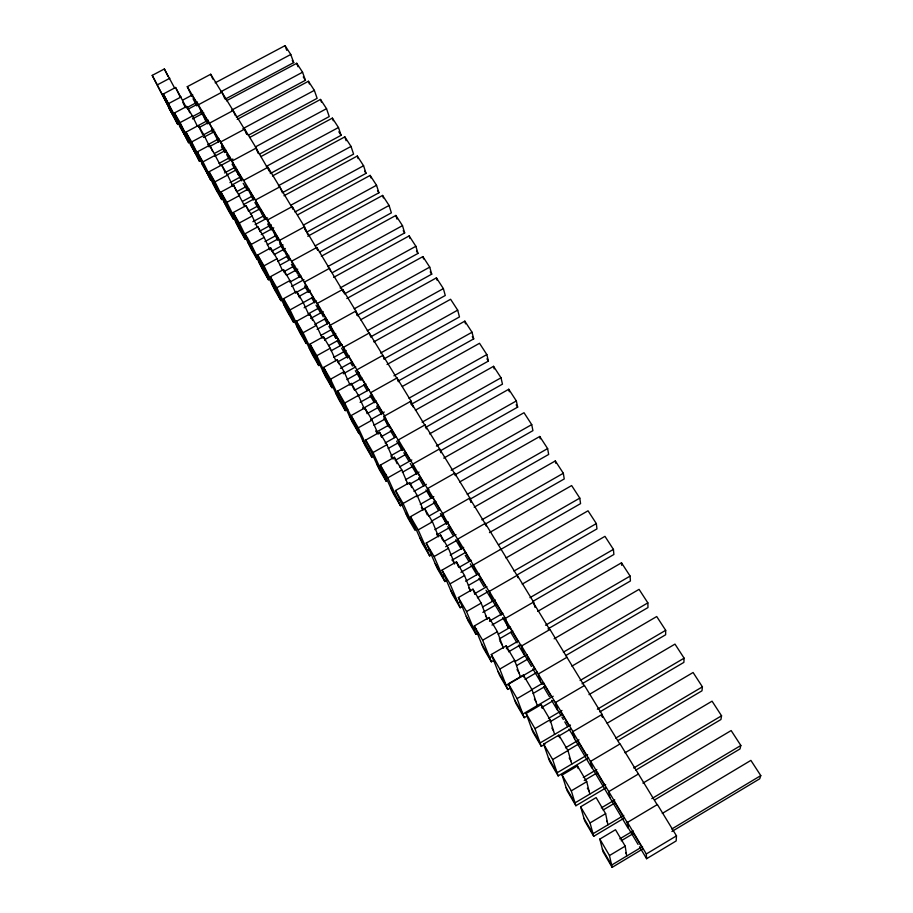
<?xml version="1.0" encoding="UTF-8"?>
<svg xmlns="http://www.w3.org/2000/svg" width="913" height="913" viewBox="0 0 913 913"><rect width="100%" height="100%" fill="white"/><g stroke="black" fill="none" stroke-linecap="round" stroke-linejoin="round"><path stroke-width="1.37" d="M571.892 666.148L656.721 616.537L665.68 630.324L665.634 634.775L582.026 683.803M589.011 694.61L674.981 644.11L684.111 658.17L683.871 662.382L599.784 711.912M627.22 822.556L590.677 761.305L592.092 767.776L627.904 827.897L627.22 822.556L657.394 804.524L676.487 835.852L676.156 840.953L646.598 858.711L639.511 846.796M607.191 723.187L693.093 672.504L702.405 686.85L701.983 690.81L617.884 740.569M625.006 752.78L712.06 701.173L721.555 715.792L720.939 719.512L635.608 770.23M642.923 783.114L731.153 730.56L740.842 745.476L740.021 748.922L654.667 799.902M662.29 813.415L750.885 760.392L760.78 775.605L759.73 778.778L671.911 831.481M621.228 840.77L633.371 833.501M612.144 867.35L609.473 855.549L625.2 846.134L615.499 829.723L599.841 839.081L603.014 851.681L612.144 867.35L642.638 849.044M642.535 846.556L611.63 865.09L602.409 849.261M671.785 829.004L760.78 775.605M646.598 858.711L646.313 853.975L676.487 835.852M623.784 815.377L593.005 833.752L583.966 818.242M651.825 798.624L740.842 745.476M607.921 824.838L605.627 813.654L596.132 797.585L580.622 806.807L584.754 820.947L593.712 836.308L624.184 818.105M619.813 838.842L633.165 830.853M605.661 784.666L575.007 802.881L566.14 787.679M633.713 767.993L721.555 715.792M589.798 794.093L586.739 781.688L577.438 765.95L562.077 775.046L567.11 790.669L575.886 805.734L606.358 787.622M638.415 773.984L608.766 791.617L609.827 797.54M601.268 807.925L614.746 799.902M603.116 810.002L615.362 802.71M593.712 836.308L590.049 822.933L605.627 813.654M551.6 700.339L557.421 710.109L555.321 702.588L584.468 685.492L602.089 714.411L572.702 731.724L574.46 738.731L591.841 767.924L590.426 761.453L620.075 743.901L657.132 804.673M583.316 777.499L596.805 769.499M584.24 780.512L597.707 772.524M575.886 805.734L571.298 790.841L586.739 781.688M565.478 747.815L578.968 739.85M567.92 750.303L578.933 743.798M558.163 775.913L552.673 759.57L567.966 750.543L558.859 735.136L543.634 744.095L549.558 761.145L558.163 775.913L588.634 757.881M587.641 754.72L557.113 772.775L548.428 757.87M615.727 738.115L702.405 686.85M548.473 718.417L561.986 710.474M541.283 746.366L534.961 728.631L550.117 719.729L541.192 704.631L526.105 713.475L532.838 731.884L541.283 746.366L544.935 744.221M549.98 721.818L562.225 714.628M570.488 725.059L540.074 742.965L531.549 728.357M597.364 709.241L684.111 658.17M558.345 736.323L570.534 729.145M553.175 696.265L522.864 714.034L514.51 699.7M580.075 680.505L665.68 630.324M537.266 705.589L532.096 689.84L523.354 675.049L508.404 683.769L515.959 703.489L524.233 717.686L526.698 716.249M541.455 707.598L553.746 700.385M535.212 668.601L506.236 685.503L498.042 671.454M563.367 652.167L647.853 602.877L639.066 589.353L554.123 638.803M520.524 677.172L514.704 660.396L506.133 645.902L491.308 654.507L499.639 675.483L507.754 689.418L510.219 687.98M524.975 679.363L537.278 672.185M565.569 655.671L647.979 607.556L647.853 602.877M566.927 657.28L538.282 674.011L540.69 682.022M531.309 689.874L543.612 682.684M524.233 717.686L517.078 698.616L532.096 689.84M533.101 693.458L545.346 686.291M492.039 656.299L489.676 657.668L481.642 643.882M506.293 648.013L518.55 640.892M545.529 625.222L630.118 576.092L621.491 562.807L537.666 611.402M503.383 648.173L497.391 631.693L488.991 617.485L474.304 625.976L483.376 648.139L491.354 661.811L493.807 660.384M508.575 651.802L520.889 644.646M547.96 628.909L630.415 580.988L630.118 576.092M518.447 645.194L524.039 654.598L521.323 646.13L549.98 629.468L584.217 685.64M507.754 689.418L499.81 669.069L514.704 660.396M514.727 661.731L527.041 654.564M516.781 665.486L529.038 658.353M476.506 628.589L474.167 629.936L466.269 616.412M489.436 621.102L502.937 613.296M529.951 597.673L613.422 549.386L604.965 536.353L522.236 584.103M487.268 619.322L481.185 603.116L472.945 589.182L458.383 597.559L468.152 620.897L475.97 634.307L478.435 632.892M491.981 625.051L504.296 617.918M532.61 601.53L613.878 554.488L613.422 549.386M507.948 627.562L504.935 618.626L533.591 602.044L517.26 575.281L489.094 591.51L492.381 600.88L486.024 590.22M491.354 661.811L482.635 640.241L497.391 631.693M498.213 634.273L510.538 627.128M499.32 638.895L512.798 631.077M470.629 591.202L464.546 575.521L456.466 561.86L442.029 570.134L452.483 594.557L460.163 607.738L462.629 606.312M477.408 597.787L488.501 591.396M516.849 575.064L596.954 528.889L596.337 523.583L588.029 510.801L505.985 557.957M475.97 634.307L466.554 611.55L481.185 603.116M482.726 606.905L495.074 599.784M482.863 612.395L496.352 604.6M501.009 549.147L473.311 565.044L476.86 574.825L470.332 563.857M454.583 563.675L448.466 548.325L440.545 534.927L426.234 543.087L437.338 568.582L444.882 581.513L447.347 580.097M460.917 572.303L473.242 565.227M500.381 549.649L580.565 503.622L579.801 498.121L571.641 485.568L489.448 532.621M460.163 607.738L450.041 583.852L464.546 575.521M465.573 581.193L479.04 573.444M468.437 585.381L480.717 578.328M460.54 601.804L458.212 603.139L450.474 589.866M474.6 593.701L486.903 586.625M513.951 571.036L596.337 523.583M444.882 581.513L434.097 556.542L448.466 548.325M450.189 555.093L463.678 547.378M452.083 560.137L465.596 552.388M445.11 575.384L442.805 576.708L435.204 563.675M459.079 567.372L471.405 560.308M498.498 544.764L579.801 498.121M434.85 529.62L448.374 521.905M474.189 507.194L555.321 460.939L563.332 473.265L564.234 478.948L485.202 524.13M436.996 534.778L450.531 527.052M429.726 549.592L427.432 550.893L419.98 538.099M443.604 541.66L455.952 534.607M481.87 519.805L563.332 473.265M455.69 539.8L461.396 549.375L457.573 539.195L485.282 523.354L517.02 575.418M438.582 536.81L432.454 521.791L424.682 508.632L410.496 516.701L422.24 543.201L429.635 555.891L432.111 554.488M445.692 546.716L458.041 539.663M420.265 504.33L433.812 496.638M459.684 481.95L539.754 436.482L547.617 448.591L548.667 454.446L469.533 499.502M422.651 509.614L436.197 501.91M428.882 516.142L440.02 509.808L432.545 497.357M467.228 494.332L547.617 448.591M446.434 524.256L442.371 513.688L469.853 498.042L454.697 473.185L427.444 488.638L431.267 498.361M431.21 521.323L443.57 514.293M429.635 555.891L418.2 529.905L432.454 521.791M405.475 479.77L419.056 472.089M443.752 458.121L524.005 412.722L531.731 424.613L532.918 430.639L454.914 474.886M395.534 490.532L403.101 503.485L415.141 530.476L407.871 518.013L395.534 490.532L409.606 482.566L417.23 495.474L423.176 509.762M409.332 484.461L420.437 478.172M400.453 499.012L398 500.404L390.81 488.056M413.966 491.354L426.36 484.335M451.159 470.275L531.731 424.613M403.101 503.485L417.23 495.474M407.723 483.879L401.811 469.921L394.325 457.253L380.367 465.128L393.298 493.534L400.442 505.779L402.918 504.375M416.533 496.649L428.916 489.63M391.175 455.507L403.557 448.534M429.544 433.892L508.758 389.258L516.347 400.944L517.66 407.13L440.785 450.566M395.272 460.3L406.388 454.035M386.119 474.463L383.688 475.833L376.613 463.713M399.517 466.897L411.82 459.947M436.414 446.069L516.347 400.944M400.442 505.779L387.797 477.841L401.811 469.921M402.348 472.283L413.509 465.972M376.909 431.803L389.315 424.842M415.381 410.211L493.556 366.33L501.02 377.799L502.458 384.145L425.447 427.489M365.725 440.055L373.018 452.528L386.222 481.391L379.215 469.35L365.725 440.055L379.568 432.283L386.918 444.711L393.115 459.113M381.235 436.688L392.373 430.434M385.126 442.976L396.219 436.734M422.103 422.183L501.02 377.799M373.018 452.528L386.918 444.711M402.382 450.349L398.148 440.02L424.979 424.922L454.469 473.311M388.185 448.466L399.358 442.177M349.793 384.476L344.075 371.682L337.125 359.916L323.624 367.414L338.632 399.198L345.285 410.622L347.762 409.241M360.11 402.336L372.458 395.443M398.388 380.961L473.699 338.883L472.032 332.241L464.831 321.148L387.032 364.492M362.541 408.704L376.224 401.047M402.359 386.439L479.519 343.288L486.846 354.575L488.398 361.069L411.249 404.322M351.117 415.575L358.273 427.82L372.036 457.55L365.154 445.727L351.117 415.575L364.846 407.894L372.059 420.094L378.187 434.143M367.094 413.68L379.488 406.753M370.655 419.672L384.247 412.048M408.967 398.194L486.846 354.575M358.273 427.82L372.059 420.094M387.979 425.846L383.996 416.294L411.078 401.115L396.972 377.971L370.552 392.727L374.695 402.542M373.931 425.253L385.126 418.976M346.883 379.614L359.254 372.721M383.996 358.957L459.467 316.937L457.687 310.158L450.611 299.27L373.816 341.896M337.719 391.015L344.737 403.044L359.003 433.629L352.224 422.011L337.719 391.015L351.334 383.426L358.41 395.409L364.458 409.127M349.987 385.138L362.335 378.256M354.78 390.193L365.953 383.962M344.737 403.044L358.41 395.409M344.817 403.238L342.443 404.562L335.744 393.069M357.987 395.888L369.137 389.668M393.937 375.825L472.032 332.241M347.705 357.713L343.254 347.431L369.251 333.017L396.744 378.096M333.667 357.394L346.073 350.512M370.872 336.76L445.27 295.492L443.376 288.588L436.414 277.872L360.612 319.801M337.901 361.833L349.04 355.648M340.435 368.35L351.631 362.13M345.285 410.622L330.517 379.226L344.075 371.682M331.453 380.367L329.091 381.68L322.506 370.381M343.299 373.771L355.728 366.866M380.595 353.034L457.687 310.158M317.085 329.331L329.467 322.494M354.221 308.822L429.726 267.132L422.89 256.599L346.837 298.517M335.801 338.426L330.061 325.302L355.865 311.048L342.695 289.444L317.085 303.538L321.399 313.285M321.114 335.299L332.298 329.125M357.154 315.384L431.723 274.162L429.726 267.132M310.009 344.11L316.788 355.716L332.035 387.877L325.496 376.658L310.009 344.11L323.407 336.703L330.232 348.264L335.87 360.738M324.583 339.727L335.767 333.542M328.577 345.628L338.552 340.104M316.788 355.716L330.232 348.264M331.111 350.786L342.341 344.566M367.288 330.746L443.376 288.588M308.993 315.088L303.276 302.648L296.691 291.487L283.498 298.722L299.875 332.697L306.197 343.55L290.037 309.918L313.239 297.045M304.097 307.784L316.514 300.948M340.115 287.96L415.883 246.27L409.161 235.908L333.667 277.369M295.801 293.244L289.923 280.553L283.452 269.597L270.362 276.753L287.173 311.379L293.393 322.049L295.88 320.68M308.343 313.821L319.561 307.647M344.475 293.918L417.983 253.426L415.883 246.27M296.405 321.342L303.059 332.743L318.785 365.645L312.36 354.609L296.405 321.342L309.701 314.026L316.412 325.37L322.221 338.141M310.682 318.443L323.145 311.573M314.734 324.492L325.884 318.352M303.059 332.743L316.412 325.37M293.393 322.049L276.787 287.755L289.923 280.553M289.832 282.117L301.028 275.977M291.544 286.477L304.006 279.64M327.687 266.653L402.485 225.637L395.865 215.445L321.353 256.245M295.995 292.571L307.236 286.397M332.229 272.69L404.676 232.918L402.485 225.637M299.019 296.405L310.158 290.288M274.117 254.613L285.347 248.496M307.784 236.25L382.581 195.439L389.086 205.459L391.38 212.843L319.459 252.193M263.994 265.843L277.027 258.721L270.659 247.948L257.683 255.024L274.893 290.3L281.01 300.799L263.994 265.843L257.683 255.024M277.575 261.506L288.805 255.366M280.234 264.953L290.243 259.486M315.27 245.802L389.086 205.459M295.561 270.077L291.578 261.244L316.811 247.446L343.471 292.046M283.498 271.869L294.659 265.763M286.579 275.281L297.752 269.152M244.969 206.646L233.591 185.202L220.9 192.05L239.229 229.106L245.061 239.092L247.549 237.745M260.022 230.966L271.252 224.86M294.945 211.976L366.045 173.344L363.579 165.744L357.28 156.043L283.977 195.77M261.255 234.618L273.774 227.816M297.558 214.886L370.142 175.41L376.544 185.271L378.929 192.769L306.802 232.096M251.201 244.433L264.131 237.391L257.877 226.801L244.992 233.796L262.602 269.689L268.616 280.006L251.201 244.433L244.992 233.796M264.907 241.557L276.171 235.428M267.247 244.798L278.431 238.715M303.264 225.18L376.544 185.271M283.92 250.824L279.252 240.553L304.508 226.789L292.194 206.589L267.338 220.09L271.709 229.665M271.983 251.075L283.167 244.969M233.18 212.569L239.274 223.023L257.055 259.212L251.143 249.055L233.18 212.569L245.962 205.653L252.114 216.061L257.546 227.565M248.473 211.051L258.482 205.63M282.254 192.757L353.582 154.114L351.026 146.422L344.829 136.87L272.462 175.969M250.424 213.962L260.365 208.575M239.274 223.023L252.114 216.061M252.901 221.688L264.085 215.616M255.092 224.644L267.555 217.876M291.258 205.003L363.579 165.744M229.962 182.611L241.215 176.54M231.548 185.191L242.744 179.153M266.356 166.406L338.472 127.512L332.366 118.119L260.935 156.591M293.005 209.134L267.943 167.273L243.451 180.489L231.902 161.11L256.211 148.032L244.673 129.087L220.524 142.04L225.271 152.151M236.741 191.662L246.681 186.286M270.282 173.55L341.108 135.307L338.472 127.512M238.772 194.172L248.758 188.774M245.061 239.092L226.903 202.321L239.64 195.439M242.687 201.259L252.661 195.873M243.337 204.695L254.601 198.589M278.397 185.716L351.026 146.422M219.063 163.37L230.361 157.298M209.054 171.758L214.954 181.858L233.454 219.188L227.725 209.351L209.054 171.758L232.861 159.045M255.343 146.959L326.523 108.681L320.509 99.437L249.591 137.509M224.518 172.934L235.737 166.896M259.418 154.149L329.228 116.567L326.523 108.681M227.097 174.805L237.129 169.407M214.954 181.858L227.588 175.056L221.642 164.991L224.689 171.347M203.725 134.702L213.768 129.326M236.376 117.229L305.433 80.287L302.568 72.23L296.748 63.271L226.413 100.795M208.301 120.151L185.932 132.168L191.639 141.949L204.09 135.284L209.511 146.491M203.428 137.464L214.681 131.438M237.186 119.398L308.434 81.268L314.346 90.364L317.131 98.342L248.336 135.261M207.787 144.722L219.017 138.708M197.185 151.923L202.983 161.852L221.836 199.707L216.198 190.03L197.185 151.923L209.682 145.224L220.455 165.367M198.167 152.642L195.77 153.932L190.281 144.505M208.974 146.856L220.261 140.807M242.847 128.699L314.346 90.364M214.555 153.384L224.564 148.02M202.983 161.852L215.525 155.119M214.749 156.214L225.945 150.2M186.263 108.008L197.562 101.994M188.135 109.161L198.144 103.831M220.672 91.825L290.768 54.472L285.039 45.65L215.183 82.809M221.722 92.316L210.709 74.25L187.279 86.689L198.121 104.892L221.927 92.202L244.467 129.201L246.704 134.325M192.415 115.997L186.754 106.41L174.44 112.972L180.055 122.593L192.415 115.997L197.311 126.085M192.7 116.487L202.675 111.169M225.123 99.186L293.701 62.609L290.768 54.472M192.495 118.895L203.793 112.858M199.182 127.478L209.145 122.159M231.571 110.176L302.568 72.23M163.347 93.971L188.66 142.759L163.347 93.971L175.57 87.477L186.115 107.118M168.871 103.431L181.139 96.915M182.76 100.065L192.734 94.758M152.22 75.38L177.738 124.465L152.22 75.38L164.363 68.966L174.691 88.162M157.664 84.692L169.841 78.244M486.937 358.832L488.398 361.069M377.514 190.589L378.929 192.769M430.217 271.834L431.723 274.162M472.272 336.68L473.699 338.883M364.652 171.199L366.045 173.344M403.215 230.658L404.676 232.918M416.499 251.143L417.983 253.426M516.153 404.813L517.66 407.13M303.253 76.932L305.433 80.287M338.826 131.792L341.108 135.307M292.274 60.418L293.701 62.609M619.824 744.049L601.838 714.559L602.238 717.002M369.035 333.131L355.648 311.162L357.086 314.802M485.054 523.491L469.624 498.167L470.948 502.23M533.101 602.329L549.729 629.616M424.75 425.047L410.394 401.492L411.74 405.155M646.313 853.975L627.471 822.408L628.155 827.737L638.084 844.422M384.681 415.906L370.781 392.59L374.912 402.416M370.552 392.727L343.471 347.305L347.921 357.588M489.094 591.51L457.812 539.058L461.624 549.238M555.321 702.588L521.574 645.982L524.279 654.461L531.423 666.444M572.702 731.724L590.426 761.453M632.344 831.344L641.713 847.047M375.631 401.389L382.558 412.996M494.218 600.275L502.23 613.707M560.456 711.375L569.107 725.869M595.561 770.241L604.554 785.328M613.639 800.564L622.814 815.948M267.338 220.09L243.657 180.375L253.403 200.027M272.325 228.604L278.374 238.738M317.085 303.538L291.795 261.118L297.478 273.752M322.129 312.132L328.589 322.974M330.061 325.302L343.254 347.431M348.31 356.059L354.997 367.277M361.742 378.587L368.544 389.999M427.444 488.638L398.376 439.895L402.599 450.223M442.371 513.688L457.573 539.195M462.697 547.937L470.412 560.879M478.195 573.935L486.047 587.116M504.935 618.626L521.323 646.13M526.459 654.906L534.778 668.852M543.178 682.935L551.646 697.155M577.587 740.66L586.397 755.45M220.524 142.04L198.326 104.778L207.856 123.974M279.252 240.553L291.578 261.244M383.996 416.294L398.148 440.02M225.465 150.462L231.137 159.969M248.416 188.957L254.271 198.783M260.171 208.678L266.117 218.652M296.599 269.792L302.842 280.28M309.142 290.848L315.499 301.507M334.877 334.032L341.451 345.057M403.238 448.717L410.405 460.745M417.64 472.888L424.944 485.134M447.244 522.556L454.822 535.258M509.819 627.539L517.979 641.234M203.04 113.269L208.529 122.49M214.064 131.769L219.645 141.138M236.638 169.67L242.402 179.336M284.034 249.203L290.186 259.509M388.858 425.093L395.9 436.916M191.981 95.157L197.379 104.23M376.67 406.08L381.714 414.548M383.882 418.177L388.927 426.656M501.237 615.225L492.609 600.743L489.334 591.373L505.425 618.352L508.415 627.288L502.675 617.633M560.502 714.731L557.66 709.96L555.572 702.439L572.953 731.575L574.711 738.583L569.027 729.042M561.929 717.116L563.344 719.501M564.77 721.886L567.612 726.657M277.632 240.245L267.543 219.976L279.675 240.313L286.089 254.453M279.743 243.805L283.977 250.904M324.651 319.208L327.493 323.989M328.908 326.375L336.018 338.312L330.278 325.176L317.313 303.424L323.225 316.822M351.117 363.671L352.521 366.01M355.305 370.689L360.875 380.048M363.682 384.761L367.231 390.707M370.062 395.466L374.307 402.61M433.378 501.796L438.274 510.013M440.374 513.54L446.662 524.119L442.611 513.551L427.672 488.512L431.495 498.224M465.253 555.332L468.883 561.427M478.971 578.374L483.913 586.671M532.85 668.841L542.151 684.465M543.6 686.907L549.421 696.676M229.254 159.455L226.664 154.571M232.062 164.18L236.273 171.256M254.853 202.469L259.212 209.773M262.796 215.81L264.884 219.303M267.657 223.959L271.127 229.791M298.049 275.018L299.51 277.461M304.6 286.02L308.24 292.137M311.824 298.152L314.62 302.854M316.024 305.204L320.908 313.421M337.251 340.857L340.138 345.719M341.588 348.138L347.374 357.85M403.843 452.711L408.807 461.042M410.222 463.427L416.602 474.144M418.759 477.761L423.803 486.241M425.972 489.882L431.027 498.361M447.861 526.641L452.848 535.018M510.744 632.264L517.043 642.843M211.496 130.08L212.946 132.522M218.652 142.108L209.339 123.266L233.1 110.553L235.383 115.734M221.414 146.753L224.872 152.562M239.594 177.293L241.74 180.888M243.166 183.285L247.446 190.475M286.385 255.891L288.531 259.497M291.395 264.302L295.686 271.526M390.365 430.582L394.553 437.601M396.641 441.116L402.211 450.474M196.9 105.999L193.031 98.775M200.472 112.014L201.899 114.41M204.09 135.284L198.338 125.549L202.583 134.325M625.736 852.662L626.329 853.655M362.838 407.677L363.271 408.408M485.499 615.567L486.503 617.279M551.886 728.083L552.422 729.008M552.97 729.932L553.518 730.856M587.356 788.216L587.926 789.174M588.486 790.133L589.056 791.092M606.791 821.152L607.373 822.134M421.384 507.445L421.852 508.233M422.32 509.02L422.787 509.819M452.22 559.715L454.64 563.823M468.814 587.858L470.298 590.369M517.02 669.56L517.545 670.45M518.059 671.329L519.109 673.109M534.413 699.061L536.022 701.766M569.187 757.995L569.746 758.943M570.294 759.878L570.853 760.826M391.004 456.454L391.449 457.219M406.844 483.331L407.301 484.107M436.654 533.877L438.08 536.285M499.719 640.789L500.233 641.656M500.735 642.535L502.276 645.137M375.665 430.993L376.11 431.735M376.544 432.477L376.989 433.23M599.841 839.081L609.473 855.549M458.383 597.559L466.554 611.55M526.105 713.475L534.961 728.631M562.077 775.046L571.298 790.841M580.622 806.807L590.049 822.933M283.498 298.722L290.037 309.918M323.624 367.414L330.517 379.226M426.234 543.087L434.097 556.542M442.029 570.134L450.041 583.852M491.308 654.507L499.81 669.069M508.404 683.769L517.078 698.616M543.634 744.095L552.673 759.57M220.9 192.05L226.903 202.321M270.362 276.753L276.787 287.755M380.367 465.128L387.797 477.841M410.496 516.701L418.2 529.905M474.304 625.976L482.635 640.241M349.428 416.031L356.253 427.729M247.663 242.002L253.62 252.216M296.714 326.135L303.082 337.057M405.498 512.718L412.824 525.283M201.522 163.313L207.103 172.899M224.119 202.081L229.882 211.976M235.691 221.939L241.546 231.993M271.572 283.487L277.723 294.054M283.932 304.691L290.186 315.43M309.279 348.195L315.761 359.3M179.427 125.868L184.825 135.147M212.524 182.657L218.196 192.392M259.201 262.75L265.249 273.135M362.45 439.918L369.388 451.832M168.528 107.631L173.858 116.773M174.44 112.972L199.548 161.441L180.055 122.593M185.932 132.168L210.812 180.318L191.639 141.949M164.363 68.966L168.026 76.441M175.57 87.477L179.793 96.116M182.805 102.29L185.213 107.22M186.754 106.41L189.847 112.756M209.682 145.224L212.661 151.41M227.588 175.056L233.032 186.423M187.279 86.689L191.878 96.356M233.591 185.202L236.581 191.479M198.121 104.892L205.482 120.425M245.962 205.653L248.404 210.8M257.877 226.801L260.262 231.879M264.131 237.391L270.043 249.968M270.659 247.948L272.998 252.935M225.477 152.037L220.741 141.926L232.107 160.996L239.092 175.981M283.452 269.597L285.826 274.71M231.902 161.11L238.304 174.84M277.027 258.721L282.459 270.362M296.691 291.487L299.578 297.775M262.111 214.646L255.4 200.073L279.869 186.834L281.957 191.753M309.701 314.026L312.645 320.474M323.407 336.703L325.119 340.492M210.709 74.25L212.889 79.123M337.125 359.916L338.871 363.808M308.765 292.08L304.337 282.151L329.536 268.331L330.563 270.853M351.334 383.426L354.13 389.748M221.927 92.202L224.598 98.25M364.846 407.894L367.129 413.075M244.673 129.087L246.909 134.211M256.211 148.032L258.413 153.087M379.568 432.283L381.76 437.316M258.196 153.201L256.005 148.146L269.346 171.13M267.943 167.273L270.088 172.26M394.325 457.253L397.087 463.701M361.194 379.865L356.903 369.811L382.878 355.362L384.35 359.197M292.194 206.589L293.21 209.02M409.606 482.566L411.706 487.565M305.707 230.932L304.075 227.029L317.656 250.128M304.508 226.789L307.761 234.618M385.183 417.104L389.646 427.866M424.682 508.632L427.318 515.012M316.811 247.446L317.872 250.014M342.695 289.444L344.19 293.164M416.807 474.075L412.779 464.044L439.587 448.899L440.933 452.745M440.545 534.927L442.645 540.142M355.865 311.048L357.782 315.898M456.466 561.86L458.44 566.87M369.251 333.017L370.781 336.931M472.945 589.182L474.897 594.283M396.972 377.971L398.376 381.725M488.991 617.485L490.441 621.388M411.078 401.115L413.315 407.209M285.039 45.65L286.728 50.318M424.979 424.922L426.394 428.882M296.748 63.271L297.992 66.729M506.133 645.902L507.548 649.885M308.434 81.268L309.381 83.939M320.509 99.437L321.433 102.073M332.366 118.119L333.256 120.733M523.354 675.049L524.199 677.549M454.697 473.185L455.541 475.673M344.829 136.87L346.118 140.739M357.28 156.043L358.113 158.588M469.853 498.042L471.188 502.104M370.142 175.41L370.952 177.921M541.192 704.631L542.402 708.431M382.581 195.439L383.357 197.916M485.282 523.354L486.115 525.968M395.865 215.445L396.984 219.12M550.117 719.729L554.602 734.406M409.161 235.908L409.869 238.316M558.859 735.136L559.623 737.704M422.89 256.599L423.564 258.961M517.26 575.281L517.945 577.689M436.414 277.872L437.065 280.2M567.966 750.543L571.766 764.101M533.591 602.044L534.984 607.316M577.438 765.95L578.123 768.552M464.831 321.148L465.516 323.841M493.556 366.33L494.161 368.898M508.758 389.258L509.317 391.768M539.754 436.482L540.199 438.856M555.321 460.939L555.709 463.245M602.089 714.411L602.489 716.853M625.2 846.134L626.683 856.063M621.491 562.807L621.685 565.307"/></g></svg>
